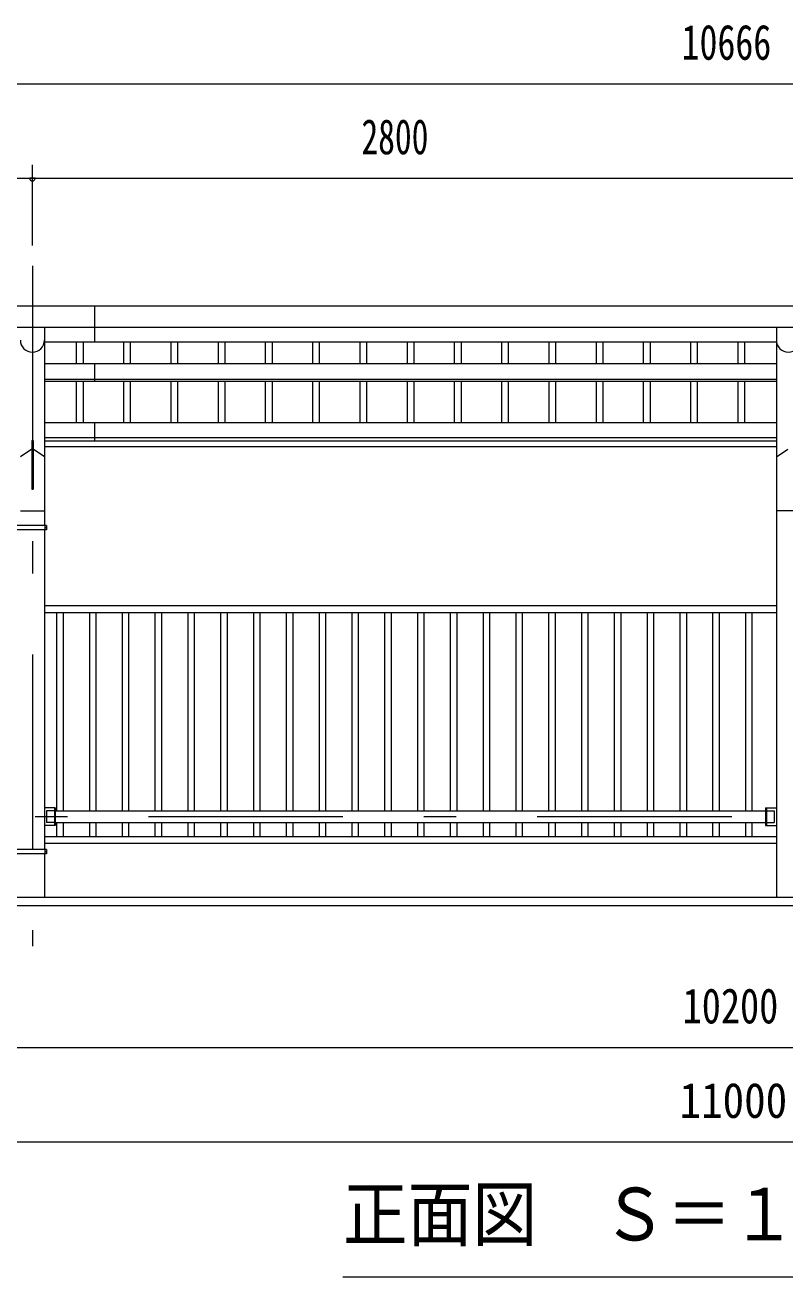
# Model space of a CAD drawing. Units: millimetres, scale not verified, with parts at other scales. Extents: x -26655 to 26659, y -10500 to 10500.
# Drawn here: x 1209 to 4024, y 420 to 5056 of the extents above; entities that cross this region are included whole.
import ezdxf
from ezdxf.enums import TextEntityAlignment as Align

# ---------------------------------------------------------------- set-up
doc = ezdxf.new("R2010")
doc.units = ezdxf.units.MM
doc.header["$LTSCALE"] = 60
doc.linetypes.add('USER3', pattern=[24, 12, -5, 2, -5])
for name, color, linetype, lineweight in [('0-2_1-05BOLD', 7, 'Continuous', 18), ('0-3_1-25CENTER', 3, 'USER3', 18), ('0-4_1-45THIN', 4, 'Continuous', 18), ('0-5_1-55DIM', 3, 'Continuous', 18)]:
    doc.layers.add(name, color=color, linetype=linetype, lineweight=lineweight)
doc.styles.add('ＭＳ ゴシック', font='')
doc.styles.get('ＭＳ ゴシック').set_extended_font_data('MS Gothic')

msp = doc.modelspace()

# ---------------------------------------------------------------- linework, layer by layer
at = {"layer": '0-2_1-05BOLD'}
for p, q in [((9219.49, 4014.67), (-1446.51, 4014.67)), ((1466.49, 4014.67), (1466.49, 3882.27)), ((-1446.51, 3937.52), (9219.49, 3937.52)), ((1281.04, 3937.52), (1281.04, 3202.67)), ((3991.94, 3937.52), (3991.94, 1824.67)), ((3991.94, 3882.27), (1281.04, 3882.27)), ((1281.04, 3802.96), (3991.94, 3802.96)), ((1466.49, 3802.96), (1466.49, 3737.03)), ((1281.04, 3745.26), (3991.94, 3745.26)), ((1281.04, 3737.03), (3991.94, 3737.03)), ((3991.94, 3582.44), (1281.04, 3582.44)), ((1466.49, 3582.44), (1466.49, 3515.47)), ((3991.94, 3527.34), (1281.04, 3527.34)), ((1234.24, 3485.19), (1191.94, 3457.25)), ((1234.24, 3517.89), (1234.24, 3337.25)), ((1281.04, 3457.25), (1238.74, 3485.19)), ((3991.94, 3515.47), (1281.04, 3515.47)), ((3991.94, 3494.67), (1281.04, 3494.67)), ((3991.94, 3457.25), (4034.24, 3485.19)), ((1234.24, 3337.25), (1238.74, 3337.25)), ((1191.94, 3256.67), (1281.04, 3256.67)), ((4081.04, 3256.67), (3991.94, 3256.67)), ((1282.64, 3202.67), (1282.64, 3186.67)), ((1288.74, 3202.67), (1288.74, 3186.67)), ((1288.74, 3186.67), (1083.29, 3186.67)), ((1281.04, 3186.67), (1281.04, 2002.67)), ((1288.74, 3194.67), (1282.64, 3194.67)), ((3991.94, 2904.67), (1281.04, 2904.67)), ((3991.94, 2879.67), (1281.04, 2879.67)), ((1321.04, 2157.67), (1281.04, 2157.67)), ((1317.84, 2146.02), (1288.99, 2146.02)), ((1288.99, 2146.02), (1288.99, 2103.32)), ((1317.84, 2157.67), (1317.84, 2091.67)), ((1321.04, 2157.67), (1321.04, 2091.67)), ((1321.04, 2146.02), (3951.94, 2146.02)), ((3951.94, 2157.67), (3951.94, 2091.67)), ((3951.94, 2157.67), (3991.94, 2157.67)), ((3955.14, 2157.67), (3955.14, 2091.67)), ((1321.04, 2091.67), (1281.04, 2091.67)), ((1317.84, 2103.32), (1288.99, 2103.32)), ((1321.04, 2103.32), (3951.94, 2103.32)), ((3951.94, 2091.67), (3991.94, 2091.67)), ((3955.14, 2103.32), (3983.99, 2103.32)), ((3991.94, 2049.67), (1281.04, 2049.67)), ((3991.94, 2024.67), (1281.04, 2024.67)), ((1282.64, 2002.67), (1282.64, 1986.67)), ((1288.74, 1994.67), (1282.64, 1994.67)), ((1288.74, 2002.67), (1288.74, 1986.67)), ((1288.74, 1986.67), (1083.29, 1986.67)), ((1281.04, 1986.67), (1281.04, 1824.67)), ((9536.49, 1794.67), (-1763.51, 1794.67))]:
    msp.add_line(p, q, dxfattribs=at)
for points in [[(1234.24, 3517.89), (1238.74, 3517.89), (1238.74, 3337.25)], [(1288.74, 3202.67), (1083.29, 3202.67), (1083.29, 3186.67)], [(3955.14, 2146.02), (3983.99, 2146.02), (3983.99, 2103.32)], [(1288.74, 2002.67), (1083.29, 2002.67), (1083.29, 1986.67)], [(9386.49, 1824.67), (-1613.51, 1824.67), (-1613.51, 1794.67)]]:
    msp.add_lwpolyline(points, dxfattribs=at)
for centre in [(1236.49, 3889.22), (4036.49, 3889.22)]:
    msp.add_arc(centre, 44.55, 180, 0, dxfattribs=at)
at = {"layer": '0-3_1-25CENTER'}
for p, q in [((1236.49, 4164.67), (1236.49, 1644.67)), ((-1213.51, 2124.67), (8986.49, 2124.67))]:
    msp.add_line(p, q, dxfattribs=at)
at = {"layer": '0-4_1-45THIN'}
for p, q in [((1398.99, 3882.27), (1398.99, 3802.96)), ((1423.99, 3882.27), (1423.99, 3802.96)), ((1573.99, 3882.27), (1573.99, 3802.96)), ((1598.99, 3882.27), (1598.99, 3802.96)), ((1748.99, 3882.27), (1748.99, 3802.96)), ((1773.99, 3882.27), (1773.99, 3802.96)), ((1923.99, 3882.27), (1923.99, 3802.96)), ((1948.99, 3882.27), (1948.99, 3802.96)), ((2098.99, 3882.27), (2098.99, 3802.96)), ((2123.99, 3882.27), (2123.99, 3802.96)), ((2273.99, 3882.27), (2273.99, 3802.96)), ((2298.99, 3882.27), (2298.99, 3802.96)), ((2448.99, 3882.27), (2448.99, 3802.96)), ((2473.99, 3882.27), (2473.99, 3802.96)), ((2623.99, 3882.27), (2623.99, 3802.96)), ((2648.99, 3882.27), (2648.99, 3802.96)), ((2798.99, 3882.27), (2798.99, 3802.96)), ((2823.99, 3882.27), (2823.99, 3802.96)), ((2973.99, 3882.27), (2973.99, 3802.96)), ((2998.99, 3882.27), (2998.99, 3802.96)), ((3148.99, 3882.27), (3148.99, 3802.96)), ((3173.99, 3882.27), (3173.99, 3802.96)), ((3323.99, 3882.27), (3323.99, 3802.96)), ((3348.99, 3882.27), (3348.99, 3802.96)), ((3498.99, 3882.27), (3498.99, 3802.96)), ((3523.99, 3882.27), (3523.99, 3802.96)), ((3673.99, 3882.27), (3673.99, 3802.96)), ((3698.99, 3882.27), (3698.99, 3802.96)), ((3848.99, 3882.27), (3848.99, 3802.96)), ((3873.99, 3882.27), (3873.99, 3802.96)), ((1398.99, 3737.03), (1398.99, 3582.44)), ((1423.99, 3737.03), (1423.99, 3582.44)), ((1573.99, 3737.03), (1573.99, 3582.44)), ((1598.99, 3737.03), (1598.99, 3582.44)), ((1748.99, 3737.03), (1748.99, 3582.44)), ((1773.99, 3737.03), (1773.99, 3582.44)), ((1923.99, 3737.03), (1923.99, 3582.44)), ((1948.99, 3737.03), (1948.99, 3582.44)), ((2098.99, 3737.03), (2098.99, 3582.44)), ((2123.99, 3737.03), (2123.99, 3582.44)), ((2273.99, 3737.03), (2273.99, 3582.44)), ((2298.99, 3737.03), (2298.99, 3582.44)), ((2448.99, 3737.03), (2448.99, 3582.44)), ((2473.99, 3737.03), (2473.99, 3582.44)), ((2623.99, 3737.03), (2623.99, 3582.44)), ((2648.99, 3737.03), (2648.99, 3582.44)), ((2798.99, 3737.03), (2798.99, 3582.44)), ((2823.99, 3737.03), (2823.99, 3582.44)), ((2973.99, 3737.03), (2973.99, 3582.44)), ((2998.99, 3737.03), (2998.99, 3582.44)), ((3148.99, 3737.03), (3148.99, 3582.44)), ((3173.99, 3737.03), (3173.99, 3582.44)), ((3323.99, 3737.03), (3323.99, 3582.44)), ((3348.99, 3737.03), (3348.99, 3582.44)), ((3498.99, 3737.03), (3498.99, 3582.44)), ((3523.99, 3737.03), (3523.99, 3582.44)), ((3673.99, 3737.03), (3673.99, 3582.44)), ((3698.99, 3737.03), (3698.99, 3582.44)), ((3848.99, 3737.03), (3848.99, 3582.44)), ((3873.99, 3737.03), (3873.99, 3582.44)), ((1325.99, 2879.67), (1325.99, 2146.02)), ((1349.99, 2879.67), (1349.99, 2146.02)), ((1447.49, 2879.67), (1447.49, 2146.02)), ((1471.49, 2879.67), (1471.49, 2146.02)), ((1568.99, 2879.67), (1568.99, 2146.02)), ((1592.99, 2879.67), (1592.99, 2146.02)), ((1690.49, 2879.67), (1690.49, 2146.02)), ((1714.49, 2879.67), (1714.49, 2146.02)), ((1811.99, 2879.67), (1811.99, 2146.02)), ((1835.99, 2879.67), (1835.99, 2146.02)), ((1933.49, 2879.67), (1933.49, 2146.02)), ((1957.49, 2879.67), (1957.49, 2146.02)), ((2054.99, 2879.67), (2054.99, 2146.02)), ((2078.99, 2879.67), (2078.99, 2146.02)), ((2176.49, 2879.67), (2176.49, 2146.02)), ((2200.49, 2879.67), (2200.49, 2146.02)), ((2297.99, 2879.67), (2297.99, 2146.02)), ((2321.99, 2879.67), (2321.99, 2146.02)), ((2419.49, 2879.67), (2419.49, 2146.02)), ((2443.49, 2879.67), (2443.49, 2146.02)), ((2540.99, 2879.67), (2540.99, 2146.02)), ((2564.99, 2879.67), (2564.99, 2146.02)), ((2662.49, 2879.67), (2662.49, 2146.02)), ((2686.49, 2879.67), (2686.49, 2146.02)), ((2783.99, 2879.67), (2783.99, 2146.02)), ((2807.99, 2879.67), (2807.99, 2146.02)), ((2905.49, 2879.67), (2905.49, 2146.02)), ((2929.49, 2879.67), (2929.49, 2146.02)), ((3026.99, 2879.67), (3026.99, 2146.02)), ((3050.99, 2879.67), (3050.99, 2146.02)), ((3148.49, 2879.67), (3148.49, 2146.02)), ((3172.49, 2879.67), (3172.49, 2146.02)), ((3269.99, 2879.67), (3269.99, 2146.02)), ((3293.99, 2879.67), (3293.99, 2146.02)), ((3391.49, 2879.67), (3391.49, 2146.02)), ((3415.49, 2879.67), (3415.49, 2146.02)), ((3512.99, 2879.67), (3512.99, 2146.02)), ((3536.99, 2879.67), (3536.99, 2146.02)), ((3634.49, 2879.67), (3634.49, 2146.02)), ((3658.49, 2879.67), (3658.49, 2146.02)), ((3755.99, 2879.67), (3755.99, 2146.02)), ((3779.99, 2879.67), (3779.99, 2146.02)), ((3877.49, 2879.67), (3877.49, 2146.02)), ((3901.49, 2879.67), (3901.49, 2146.02)), ((1325.99, 2103.32), (1325.99, 2049.67)), ((1349.99, 2103.32), (1349.99, 2049.67)), ((1447.49, 2103.32), (1447.49, 2049.67)), ((1471.49, 2103.32), (1471.49, 2049.67)), ((1568.99, 2103.32), (1568.99, 2049.67)), ((1592.99, 2103.32), (1592.99, 2049.67)), ((1690.49, 2103.32), (1690.49, 2049.67)), ((1714.49, 2103.32), (1714.49, 2049.67)), ((1811.99, 2103.32), (1811.99, 2049.67)), ((1835.99, 2103.32), (1835.99, 2049.67)), ((1933.49, 2103.32), (1933.49, 2049.67)), ((1957.49, 2103.32), (1957.49, 2049.67)), ((2054.99, 2103.32), (2054.99, 2049.67)), ((2078.99, 2103.32), (2078.99, 2049.67)), ((2176.49, 2103.32), (2176.49, 2049.67)), ((2200.49, 2103.32), (2200.49, 2049.67)), ((2297.99, 2103.32), (2297.99, 2049.67)), ((2321.99, 2103.32), (2321.99, 2049.67)), ((2419.49, 2103.32), (2419.49, 2049.67)), ((2443.49, 2103.32), (2443.49, 2049.67)), ((2540.99, 2103.32), (2540.99, 2049.67)), ((2564.99, 2103.32), (2564.99, 2049.67)), ((2662.49, 2103.32), (2662.49, 2049.67)), ((2686.49, 2103.32), (2686.49, 2049.67)), ((2783.99, 2103.32), (2783.99, 2049.67)), ((2807.99, 2103.32), (2807.99, 2049.67)), ((2905.49, 2103.32), (2905.49, 2049.67)), ((2929.49, 2103.32), (2929.49, 2049.67)), ((3026.99, 2103.32), (3026.99, 2049.67)), ((3050.99, 2103.32), (3050.99, 2049.67)), ((3148.49, 2103.32), (3148.49, 2049.67)), ((3172.49, 2103.32), (3172.49, 2049.67)), ((3269.99, 2103.32), (3269.99, 2049.67)), ((3293.99, 2103.32), (3293.99, 2049.67)), ((3391.49, 2103.32), (3391.49, 2049.67)), ((3415.49, 2103.32), (3415.49, 2049.67)), ((3512.99, 2103.32), (3512.99, 2049.67)), ((3536.99, 2103.32), (3536.99, 2049.67)), ((3634.49, 2103.32), (3634.49, 2049.67)), ((3658.49, 2103.32), (3658.49, 2049.67)), ((3755.99, 2103.32), (3755.99, 2049.67)), ((3779.99, 2103.32), (3779.99, 2049.67)), ((3877.49, 2103.32), (3877.49, 2049.67)), ((3901.49, 2103.32), (3901.49, 2049.67))]:
    msp.add_line(p, q, dxfattribs=at)
at = {"layer": '0-5_1-55DIM'}
for p, q in [((-1446.51, 4838.67), (9219.49, 4838.67)), ((1236.49, 4239.67), (1236.49, 4538.67)), ((-1839.01, 4488.67), (9611.99, 4488.67)), ((1246.49, 4488.67), (1226.49, 4488.67)), ((-1613.51, 1269.67), (9386.49, 1269.67)), ((-1613.51, 919.67), (9386.49, 919.67)), ((2386.49, 419.67), (5386.49, 419.67))]:
    msp.add_line(p, q, dxfattribs=at)
msp.add_arc((1236.49, 4488.67), 10, 180, 0, dxfattribs=at)

# ---------------------------------------------------------------- texts
at = {"layer": '0-5_1-55DIM', "color": 7, "style": 'ＭＳ ゴシック'}
for s, height, width, p in [('10666', 130.2, 0.75, (3640.86, 4888.67)), ('2800', 130.2, 0.7, (2455.22, 4538.67)), ('10200', 130.2, 0.8, (3644.76, 1319.67)), ('11000', 130.2, 0.9, (3633.44, 969.67)), ('正面図\u3000Ｓ＝１／５０', 195.4, 0.9, (2386.49, 496.31))]:
    msp.add_text(s, height=height, dxfattribs=dict(at, width=width)).set_placement(p, align=Align.BOTTOM_LEFT)

doc.saveas('drawing.dxf')
